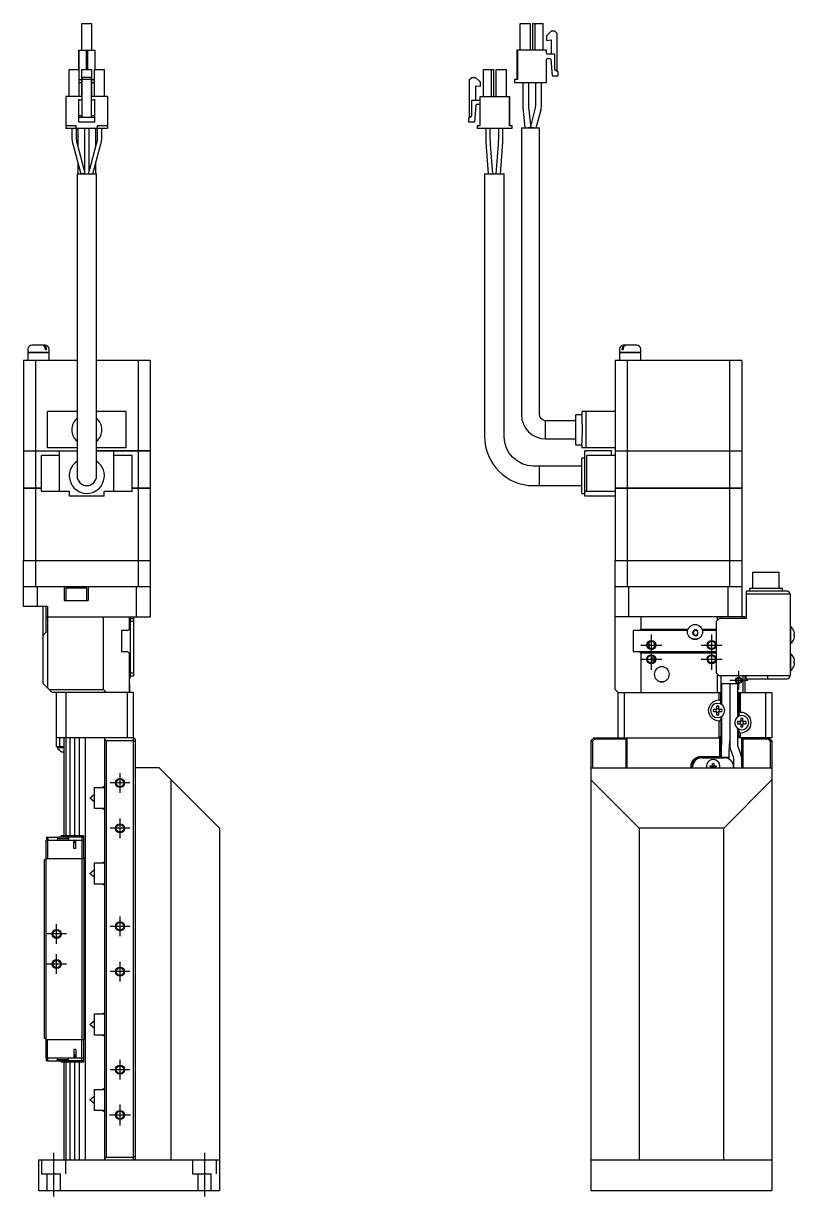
# Model space of a CAD drawing. Extents: x 0 to 561, y -8 to 550.
# Drawn here: x 305 to 560.5, y 84.8 to 473.4 of the extents above; entities that cross this region are included whole.
import ezdxf

# ---------------------------------------------------------------- set-up
doc = ezdxf.new("R2010")
doc.units = 0
doc.header["$LTSCALE"] = 0.5
doc.linetypes.add('CENTER', pattern=[50.8, 31.75, -6.35, 6.35, -6.35])
doc.linetypes.add('DASHED', pattern=[19.05, 12.7, -6.35])
for name, color, linetype in [('MSM_CENTER', 1, 'CENTER'), ('MSM_CONTINUOUS', 7, 'CONTINUOUS'), ('MSM_DASHED', 4, 'DASHED'), ('MSM_NARROW', 5, 'CONTINUOUS')]:
    doc.layers.add(name, color=color, linetype=linetype)

msp = doc.modelspace()

# ---------------------------------------------------------------- linework, layer by layer
at = {"layer": 'MSM_CENTER'}
for p, q in [((513.06, 271.04), (513.06, 259.34)), ((533.06, 271.04), (533.06, 259.34)), ((509.56, 267.54), (516.56, 267.54)), ((529.56, 267.54), (536.56, 267.54)), ((509.56, 262.84), (516.56, 262.84)), ((529.56, 262.84), (536.56, 262.84)), ((542.06, 252.84), (542.06, 258.84)), ((539.06, 255.84), (545.06, 255.84)), ((340.27, 221.84), (333.77, 221.84)), ((337.02, 218.59), (337.02, 225.09)), ((337.02, 203.59), (337.02, 210.09)), ((340.27, 206.84), (333.77, 206.84)), ((316.02, 168.59), (316.02, 175.09)), ((337.02, 171.09), (337.02, 177.59)), ((319.27, 171.84), (312.77, 171.84)), ((340.27, 174.34), (333.77, 174.34)), ((316.02, 158.59), (316.02, 165.09)), ((319.27, 161.84), (312.77, 161.84)), ((340.27, 159.34), (333.77, 159.34)), ((337.02, 156.09), (337.02, 162.59)), ((337.02, 123.59), (337.02, 130.09)), ((340.27, 126.84), (333.77, 126.84)), ((337.02, 108.34), (337.02, 115.34)), ((340.52, 111.84), (333.52, 111.84)), ((315.02, 99.34), (315.02, 84.84)), ((365.02, 99.34), (365.02, 84.84))]:
    msp.add_line(p, q, dxfattribs=at)
at = {"layer": 'MSM_CONTINUOUS'}
for p, q in [((324.32, 464.54), (324.32, 473.44)), ((324.32, 473.44), (327.72, 473.44)), ((324.32, 464.54), (324.32, 473.44)), ((324.32, 464.54), (324.32, 473.44)), ((327.72, 464.54), (327.72, 473.44)), ((469.66, 464.54), (469.66, 473.44)), ((469.66, 473.44), (473.06, 473.44)), ((469.66, 464.54), (469.66, 473.44)), ((473.06, 464.54), (473.06, 473.44)), ((473.86, 464.54), (473.86, 473.44)), ((473.86, 473.44), (477.26, 473.44)), ((473.86, 464.54), (473.86, 473.44)), ((474.61, 464.54), (474.61, 473.44)), ((477.26, 464.54), (477.26, 473.44)), ((479.86, 470.84), (478.36, 469.34)), ((479.86, 470.84), (478.36, 469.34)), ((481.16, 470.84), (479.86, 470.84)), ((481.86, 470.14), (481.16, 470.84)), ((478.36, 469.34), (478.36, 467.84)), ((478.36, 469.34), (478.36, 467.84)), ((478.36, 467.84), (479.86, 467.97)), ((479.86, 467.97), (479.86, 463.29)), ((479.86, 467.97), (479.86, 463.29)), ((481.86, 457.54), (481.86, 470.14)), ((323.32, 464.54), (323.32, 458.19)), ((323.32, 463.59), (323.32, 464.54)), ((323.32, 464.54), (323.32, 464.54)), ((323.32, 464.54), (328.72, 464.54)), ((323.32, 463.29), (323.32, 463.59)), ((323.32, 458.19), (323.32, 463.29)), ((325.77, 464.54), (325.77, 458.19)), ((326.27, 464.54), (326.27, 458.19)), ((328.72, 464.54), (328.72, 458.19)), ((468.76, 464.54), (468.51, 464.54)), ((468.51, 464.54), (468.51, 454.84)), ((468.76, 464.54), (468.76, 454.84)), ((478.36, 464.54), (468.76, 464.54)), ((468.76, 464.54), (468.76, 454.84)), ((478.36, 463.59), (478.36, 464.54)), ((481.16, 463.29), (478.66, 463.29)), ((481.16, 458.04), (481.16, 463.29)), ((323.32, 461.49), (323.32, 461.79)), ((323.32, 461.79), (323.32, 461.61)), ((323.32, 461.61), (323.32, 458.19)), ((323.32, 458.19), (323.32, 461.49)), ((478.36, 453.84), (478.36, 461.49)), ((478.66, 461.79), (479.56, 461.79)), ((479.76, 461.61), (480.24, 456.04)), ((479.76, 461.61), (479.86, 460.45)), ((479.76, 461.61), (480.24, 456.04)), ((479.76, 461.61), (479.86, 460.45)), ((479.86, 460.45), (479.86, 460.46)), ((320.12, 449.29), (320.12, 458.19)), ((320.12, 458.19), (323.52, 458.19)), ((323.52, 449.29), (323.52, 458.19)), ((323.52, 454.84), (324.32, 454.84)), ((324.32, 458.19), (327.72, 458.19)), ((324.32, 449.29), (324.32, 458.19)), ((324.52, 442.29), (324.52, 455.59)), ((327.52, 455.59), (324.52, 455.59)), ((327.52, 454.89), (324.52, 454.89)), ((327.52, 442.29), (327.52, 455.59)), ((327.72, 449.29), (327.72, 458.19)), ((327.72, 454.84), (328.52, 454.84)), ((328.52, 458.19), (331.92, 458.19)), ((328.52, 449.29), (328.52, 458.19)), ((331.92, 449.29), (331.92, 458.19)), ((452.86, 454.89), (453.56, 455.59)), ((452.86, 442.29), (452.86, 454.89)), ((453.56, 455.59), (454.86, 455.59)), ((454.86, 455.59), (456.36, 454.09)), ((457.46, 449.29), (457.46, 458.19)), ((457.46, 458.19), (460.86, 458.19)), ((460.11, 449.29), (460.11, 458.19)), ((460.86, 449.29), (460.86, 458.19)), ((461.66, 449.29), (461.66, 458.19)), ((461.66, 458.19), (465.06, 458.19)), ((465.06, 449.29), (465.06, 458.19)), ((467.76, 454.84), (467.76, 453.84)), ((468.76, 454.84), (467.76, 454.84)), ((467.76, 454.84), (467.76, 453.84)), ((480.24, 456.04), (482.16, 456.04)), ((481.86, 457.54), (481.16, 458.04)), ((482.16, 457.54), (481.86, 457.54)), ((482.16, 456.04), (482.16, 457.54)), ((323.52, 453.84), (324.32, 453.84)), ((327.72, 453.84), (328.52, 453.84)), ((456.36, 452.59), (454.86, 452.72)), ((454.86, 452.72), (454.86, 448.04)), ((456.36, 454.09), (456.36, 452.59)), ((467.76, 453.84), (478.36, 453.84)), ((470.53, 453.84), (470.53, 445.94)), ((472.53, 445.94), (472.53, 453.84)), ((474.73, 453.84), (474.73, 446.48)), ((476.73, 446.48), (476.73, 453.84)), ((324.52, 449.29), (319.12, 449.29)), ((319.12, 449.29), (319.12, 438.59)), ((323.32, 440.79), (323.32, 448.34)), ((324.52, 448.04), (323.32, 448.04)), ((332.92, 449.29), (327.52, 449.29)), ((328.72, 448.04), (327.52, 448.04)), ((328.72, 440.79), (328.72, 448.34)), ((332.92, 449.29), (332.92, 438.59)), ((453.56, 442.79), (453.56, 448.04)), ((453.56, 448.04), (456.06, 448.04)), ((456.36, 439.59), (456.36, 449.29)), ((456.36, 449.29), (466.21, 449.29)), ((465.96, 449.29), (465.96, 439.59)), ((466.21, 439.59), (466.21, 449.29)), ((454.96, 446.36), (454.47, 440.79)), ((456.06, 446.54), (455.16, 446.54)), ((470.53, 445.94), (470.55, 445.65)), ((470.55, 445.65), (471.2, 438.84)), ((472.54, 445.84), (472.53, 445.94)), ((473.12, 439.79), (472.54, 445.84)), ((474.6, 445.47), (473.12, 439.79)), ((474.73, 446.48), (474.6, 445.47)), ((474.94, 438.84), (476.54, 444.97)), ((476.54, 444.97), (476.73, 446.48)), ((319.12, 439.59), (322.52, 439.59)), ((322.52, 438.59), (322.52, 439.59)), ((324.52, 442.79), (323.32, 442.79)), ((328.72, 442.29), (323.32, 442.29)), ((328.72, 440.79), (323.32, 440.79)), ((328.72, 442.79), (327.52, 442.79)), ((329.52, 438.59), (329.52, 439.59)), ((329.52, 439.59), (332.92, 439.59)), ((452.56, 440.79), (452.56, 442.29)), ((452.56, 442.29), (452.86, 442.29)), ((454.47, 440.79), (452.56, 440.79)), ((452.86, 442.29), (453.56, 442.79)), ((455.36, 439.59), (455.36, 438.59)), ((455.36, 439.59), (456.36, 439.59)), ((465.96, 439.59), (466.96, 439.59)), ((466.96, 438.59), (466.96, 439.59)), ((473.12, 439.79), (473.06, 439.06)), ((332.92, 438.59), (319.12, 438.59)), ((321.07, 438.59), (321.07, 435.96)), ((322.57, 435.96), (322.57, 438.59)), ((323.02, 438.59), (323.02, 433.01)), ((325.27, 438.59), (325.27, 423.59)), ((326.77, 424.62), (326.77, 438.59)), ((329.02, 433.01), (329.02, 438.59)), ((329.47, 438.59), (329.47, 435.96)), ((330.97, 435.96), (330.97, 438.59)), ((466.96, 438.59), (455.36, 438.59)), ((458.23, 438.59), (458.23, 434.96)), ((459.73, 435.96), (459.73, 438.59)), ((459.83, 433.33), (459.73, 435.96)), ((462.43, 435.96), (462.33, 433.33)), ((462.43, 438.59), (462.43, 435.96)), ((463.93, 434.99), (463.93, 438.59)), ((470.06, 438.84), (476.06, 438.84)), ((470.06, 438.84), (470.06, 343.84)), ((473.2, 438.93), (472.21, 438.84)), ((473.91, 438.84), (473.06, 439.06)), ((473.06, 439.06), (473.19, 439.02)), ((473.19, 439.02), (473.06, 439.06)), ((473.19, 439.02), (473.91, 438.84)), ((473.2, 438.93), (473.19, 439.02)), ((476.06, 343.84), (476.06, 438.84)), ((321.45, 433.07), (324, 423.59)), ((325.27, 424.62), (322.9, 433.46)), ((329.15, 433.47), (326.77, 424.62)), ((328.05, 423.59), (330.59, 433.08)), ((329.2, 433.69), (329.14, 433.46)), ((458.26, 434.16), (459.06, 423.59)), ((460.56, 423.64), (459.83, 433.33)), ((462.33, 433.33), (461.56, 423.65)), ((463.06, 423.59), (463.9, 434.13)), ((322.77, 423.59), (322.77, 323.59)), ((322.77, 423.59), (329.27, 423.59)), ((323.02, 427.22), (323.02, 423.59)), ((326.66, 423.72), (326.77, 424.62)), ((326.77, 423.59), (326.77, 423.68)), ((329.02, 423.59), (329.02, 427.22)), ((329.27, 323.59), (329.27, 423.59)), ((457.81, 423.59), (464.31, 423.59)), ((457.81, 423.59), (457.81, 336.59)), ((460.56, 423.64), (460.53, 423.59)), ((464.31, 336.59), (464.31, 423.59)), ((306.52, 365.54), (306.52, 364.39)), ((312.22, 366.84), (307.82, 366.84)), ((312.32, 365.34), (312.32, 365.54)), ((312.67, 365.34), (312.32, 365.34)), ((312.67, 365.34), (312.67, 365.54)), ((313.52, 364.39), (313.52, 365.54)), ((502.56, 365.54), (502.56, 364.39)), ((503.41, 365.34), (503.41, 365.54)), ((503.77, 365.34), (503.41, 365.34)), ((503.77, 365.34), (503.77, 365.54)), ((508.26, 366.84), (503.86, 366.84)), ((509.56, 364.39), (509.56, 365.54)), ((305.02, 361.84), (305.02, 331.89)), ((322.77, 361.84), (305.02, 361.84)), ((313.52, 364.39), (306.52, 364.39)), ((313.52, 364.34), (306.52, 364.34)), ((306.52, 364.34), (306.52, 361.84)), ((306.57, 364.39), (306.57, 364.34)), ((309.05, 361.84), (309.05, 331.89)), ((313.47, 364.34), (313.47, 364.39)), ((313.52, 361.84), (313.52, 364.34)), ((347.02, 361.84), (329.27, 361.84)), ((342.99, 361.84), (342.99, 331.89)), ((347.02, 361.84), (347.02, 331.89)), ((501.06, 361.84), (501.06, 331.89)), ((543.06, 361.84), (501.06, 361.84)), ((509.56, 364.39), (502.56, 364.39)), ((509.56, 364.34), (502.56, 364.34)), ((502.56, 364.34), (502.56, 361.84)), ((502.61, 364.39), (502.61, 364.34)), ((505.09, 361.84), (505.09, 331.89)), ((509.51, 364.34), (509.51, 364.39)), ((509.56, 361.84), (509.56, 364.34)), ((539.03, 361.84), (539.03, 331.89)), ((543.06, 361.84), (543.06, 331.89)), ((322.77, 344.84), (313.02, 344.84)), ((313.02, 332.84), (313.02, 344.84)), ((339.02, 344.84), (329.27, 344.84)), ((339.02, 332.84), (339.02, 344.84)), ((488.06, 333.84), (488.06, 343.84)), ((490.06, 343.84), (488.06, 343.84)), ((501.06, 344.84), (490.06, 344.84)), ((490.06, 344.84), (490.06, 343.84)), ((491.49, 332.84), (491.49, 344.84)), ((478.06, 335.84), (478.06, 341.84)), ((488.06, 341.84), (478.06, 341.84)), ((478.06, 335.84), (488.06, 335.84)), ((305.02, 331.89), (322.77, 331.89)), ((305.02, 331.84), (305.02, 319.59)), ((305.02, 331.84), (322.77, 331.84)), ((305.07, 331.89), (305.07, 331.84)), ((309.05, 331.84), (309.05, 319.59)), ((309.31, 331.89), (309.31, 331.84)), ((311.02, 318.34), (311.02, 330.34)), ((317.02, 330.34), (311.02, 330.34)), ((322.77, 332.84), (313.02, 332.84)), ((317.02, 318.34), (317.02, 331.84)), ((339.02, 332.84), (329.27, 332.84)), ((329.27, 331.89), (347.02, 331.89)), ((347.02, 331.84), (329.27, 331.84)), ((335.02, 318.34), (335.02, 331.84)), ((341.02, 330.34), (335.02, 330.34)), ((341.02, 318.34), (341.02, 330.34)), ((342.74, 331.89), (342.74, 331.84)), ((342.99, 331.84), (342.99, 319.59)), ((346.97, 331.89), (346.97, 331.84)), ((347.02, 331.84), (347.02, 319.59)), ((488.06, 333.84), (490.06, 333.84)), ((490.06, 333.84), (490.06, 332.84)), ((501.06, 332.84), (490.06, 332.84)), ((499.86, 331.84), (491.06, 331.84)), ((491.06, 316.84), (491.06, 331.84)), ((491.66, 318.34), (491.66, 330.34)), ((501.06, 330.34), (491.66, 330.34)), ((499.86, 330.34), (499.86, 331.84)), ((501.06, 331.89), (543.06, 331.89)), ((501.06, 331.84), (543.06, 331.84)), ((501.06, 331.84), (501.06, 295.59)), ((501.11, 331.89), (501.11, 331.84)), ((505.09, 331.84), (505.09, 319.59)), ((505.34, 331.89), (505.34, 331.84)), ((538.77, 331.89), (538.77, 331.84)), ((539.03, 331.84), (539.03, 319.59)), ((543.01, 331.89), (543.01, 331.84)), ((543.06, 331.84), (543.06, 319.59)), ((490.06, 326.84), (474.06, 326.84)), ((476.06, 320.34), (476.06, 326.84)), ((490.06, 317.77), (490.06, 329.41)), ((491.06, 329.41), (490.06, 329.41)), ((305.02, 319.59), (311.02, 319.59)), ((305.02, 319.54), (305.02, 295.59)), ((305.02, 319.54), (311.02, 319.54)), ((305.07, 319.59), (305.07, 319.54)), ((309.05, 319.54), (309.05, 295.59)), ((309.31, 319.59), (309.31, 319.54)), ((341.02, 319.59), (347.02, 319.59)), ((341.02, 319.54), (347.02, 319.54)), ((342.74, 319.59), (342.74, 319.54)), ((342.99, 319.54), (342.99, 295.59)), ((346.97, 319.59), (346.97, 319.54)), ((347.02, 319.54), (347.02, 295.59)), ((474.06, 320.34), (490.06, 320.34)), ((501.06, 319.59), (543.06, 319.59)), ((501.06, 319.54), (543.06, 319.54)), ((501.11, 319.59), (501.11, 319.54)), ((505.09, 319.54), (505.09, 295.59)), ((505.34, 319.59), (505.34, 319.54)), ((538.77, 319.59), (538.77, 319.54)), ((539.03, 319.54), (539.03, 295.59)), ((543.01, 319.59), (543.01, 319.54)), ((543.06, 319.54), (543.06, 295.59)), ((320.24, 318.34), (311.02, 318.34)), ((320.24, 316.84), (320.24, 318.34)), ((331.8, 316.84), (320.24, 316.84)), ((341.02, 318.34), (331.8, 318.34)), ((331.8, 316.84), (331.8, 318.34)), ((490.06, 317.77), (491.06, 317.77)), ((501.06, 318.34), (491.06, 318.34)), ((501.06, 316.84), (491.06, 316.84)), ((305.02, 295.59), (347.02, 295.59)), ((305.02, 295.54), (347.02, 295.54)), ((305.02, 280.34), (305.02, 295.54)), ((305.07, 295.59), (305.07, 295.54)), ((309.05, 295.54), (309.05, 286.84)), ((309.31, 295.59), (309.31, 295.54)), ((342.74, 295.59), (342.74, 295.54)), ((342.99, 295.54), (342.99, 286.84)), ((346.97, 295.59), (346.97, 295.54)), ((347.02, 295.54), (347.02, 276.84)), ((501.06, 295.59), (543.06, 295.59)), ((501.06, 295.54), (543.06, 295.54)), ((501.06, 252.84), (501.06, 295.54)), ((501.11, 295.59), (501.11, 295.54)), ((505.09, 295.54), (505.09, 286.84)), ((505.34, 295.59), (505.34, 295.54)), ((538.77, 295.59), (538.77, 295.54)), ((539.03, 295.54), (539.03, 286.84)), ((543.01, 295.59), (543.01, 295.54)), ((543.06, 295.54), (543.06, 276.84)), ((546.63, 291.64), (555.48, 291.64)), ((546.63, 291.64), (546.63, 286.34)), ((555.48, 286.34), (555.48, 291.64)), ((347.02, 286.84), (305.02, 286.84)), ((309.52, 286.84), (309.52, 280.34)), ((318.52, 286.84), (318.52, 282.34)), ((326.02, 286.34), (319.02, 286.34)), ((319.02, 286.34), (319.02, 282.34)), ((326.02, 282.34), (326.02, 286.34)), ((326.52, 286.84), (326.52, 282.34)), ((342.52, 276.84), (342.52, 286.84)), ((543.06, 286.84), (501.06, 286.84)), ((505.56, 286.84), (505.56, 276.84)), ((538.56, 276.84), (538.56, 286.84)), ((544.56, 285.34), (544.56, 276.34)), ((558.06, 285.34), (544.56, 285.34)), ((559.06, 284.34), (544.56, 284.34)), ((545.56, 286.34), (556.56, 286.34)), ((545.56, 286.34), (545.56, 285.34)), ((556.56, 285.34), (556.56, 286.34)), ((559.06, 284.34), (559.06, 257.34)), ((313.02, 280.34), (305.02, 280.34)), ((311.52, 254.84), (311.52, 280.34)), ((312.52, 271.84), (312.52, 280.34)), ((313.02, 280.34), (313.02, 253.34)), ((318.52, 282.34), (326.52, 282.34)), ((312.52, 276.84), (347.02, 276.84)), ((331.52, 252.84), (331.52, 276.84)), ((340.02, 276.84), (340.02, 272.84)), ((340.52, 257.34), (340.52, 276.84)), ((340.52, 276.34), (341.52, 276.34)), ((341.52, 276.84), (341.52, 257.34)), ((544.06, 276.84), (501.06, 276.84)), ((509.56, 276.84), (509.56, 272.84)), ((535.56, 276.34), (534.56, 275.34)), ((535.06, 275.84), (535.06, 276.84)), ((544.56, 276.34), (535.56, 276.34)), ((536.06, 276.84), (536.06, 276.34)), ((543.56, 276.34), (543.56, 276.84)), ((544.06, 276.84), (544.06, 276.34)), ((337.52, 272.34), (337.52, 265.34)), ((339.52, 272.34), (337.52, 272.34)), ((339.52, 272.34), (340.02, 272.84)), ((341.52, 275.34), (340.52, 275.34)), ((507.06, 272.34), (507.06, 265.34)), ((525.11, 272.34), (507.06, 272.34)), ((509.06, 272.34), (509.56, 272.84)), ((509.56, 272.84), (525.27, 272.84)), ((529.85, 272.84), (534.56, 272.84)), ((534.56, 272.34), (530.01, 272.34)), ((534.56, 275.34), (534.56, 258.34)), ((559.22, 273.69), (559.06, 273.69)), ((559.22, 273.69), (559.22, 267.99)), ((311.52, 270.84), (312.52, 271.84)), ((514.06, 268.25), (514.06, 266.84)), ((526.47, 269.59), (528.65, 269.59)), ((560.36, 271.99), (560.37, 272)), ((560.36, 271.1), (560.54, 271.1)), ((560.36, 270.58), (560.36, 271.1)), ((560.54, 270.58), (560.36, 270.58)), ((560.37, 269.68), (560.36, 269.68)), ((337.52, 265.34), (339.52, 265.34)), ((340.02, 264.84), (339.52, 265.34)), ((340.02, 264.84), (340.02, 251.84)), ((507.06, 265.34), (534.56, 265.34)), ((509.56, 264.84), (509.06, 265.34)), ((509.56, 264.84), (509.56, 251.84)), ((534.56, 264.84), (509.56, 264.84)), ((514.07, 266.84), (514.06, 266.84)), ((559.06, 267.99), (559.22, 267.99)), ((559.22, 264.69), (559.06, 264.69)), ((559.22, 264.69), (559.22, 258.99)), ((514.06, 262.94), (514.28, 262.94)), ((514.06, 262.94), (514.06, 262.12)), ((560.36, 262.99), (560.37, 263)), ((560.36, 262.1), (560.54, 262.1)), ((560.36, 261.58), (560.36, 262.1)), ((560.54, 261.58), (560.36, 261.58)), ((560.37, 260.68), (560.36, 260.68)), ((340.02, 257.34), (341.52, 257.34)), ((340.32, 257.34), (340.32, 256.34)), ((340.52, 258.34), (341.52, 258.34)), ((534.56, 258.34), (535.56, 257.34)), ((535.06, 251.84), (535.06, 257.84)), ((559.06, 257.34), (535.56, 257.34)), ((536.06, 257.34), (536.06, 251.84)), ((543.56, 251.84), (543.56, 257.34)), ((544.06, 257.34), (544.06, 251.84)), ((544.56, 256.34), (544.56, 257.34)), ((551.56, 257.34), (551.56, 256.34)), ((559.06, 258.99), (559.22, 258.99)), ((314.52, 251.84), (311.52, 254.84)), ((313.52, 252.84), (331.52, 252.84)), ((331.52, 252.84), (332.52, 251.84)), ((340.32, 256.34), (340.02, 256.34)), ((340.02, 254.84), (340.22, 254.84)), ((340.22, 251.84), (340.22, 254.84)), ((501.06, 252.84), (502.06, 251.84)), ((515.86, 255.44), (517.26, 255.44)), ((536.36, 254.84), (541.76, 254.84)), ((536.36, 254.84), (536.36, 247.8)), ((539.06, 254.84), (539.06, 234.34)), ((541.76, 243.8), (541.76, 254.84)), ((544.56, 256.34), (558.06, 256.34)), ((341.52, 251.84), (314.52, 251.84)), ((316.02, 233.84), (316.02, 251.84)), ((319.02, 251.84), (319.02, 236.84)), ((339.52, 236.84), (339.52, 251.84)), ((341.52, 235.84), (341.52, 251.84)), ((502.06, 236.84), (502.06, 251.84)), ((502.06, 251.84), (536.36, 251.84)), ((504.06, 251.84), (504.06, 236.84)), ((535.56, 249.34), (535.56, 251.84)), ((536.06, 251.34), (535.56, 251.84)), ((536.06, 248.8), (535.56, 249.34)), ((536.06, 248.03), (536.06, 251.34)), ((541.76, 251.84), (553.06, 251.84)), ((542.56, 251.84), (542.06, 251.34)), ((542.06, 251.34), (542.06, 244.03)), ((542.56, 251.84), (542.56, 245.34)), ((551.06, 236.84), (551.06, 251.84)), ((553.06, 251.84), (553.06, 236.84)), ((534.69, 246.21), (533.66, 246.21)), ((533.66, 245.47), (534.69, 245.47)), ((534.69, 247.24), (534.69, 246.21)), ((534.69, 245.47), (534.69, 244.44)), ((535.43, 246.21), (535.43, 247.24)), ((536.46, 246.21), (535.43, 246.21)), ((535.43, 244.44), (535.43, 245.47)), ((535.43, 245.47), (536.46, 245.47)), ((542.56, 245.34), (542.06, 244.8)), ((535.56, 242.34), (536.06, 242.88)), ((535.56, 236.84), (535.56, 242.34)), ((536.06, 243.65), (536.06, 237.34)), ((536.36, 243.88), (536.36, 235.82)), ((542.69, 242.21), (541.66, 242.21)), ((541.66, 241.47), (542.69, 241.47)), ((542.69, 243.24), (542.69, 242.21)), ((542.69, 241.47), (542.69, 240.44)), ((543.43, 242.21), (543.43, 243.24)), ((544.46, 242.21), (543.43, 242.21)), ((543.43, 240.44), (543.43, 241.47)), ((543.43, 241.47), (544.46, 241.47)), ((535.56, 236.84), (536.06, 237.34)), ((541.76, 234.34), (541.76, 239.88)), ((542.06, 237.34), (542.06, 239.65)), ((542.06, 238.88), (542.56, 238.34)), ((542.06, 237.34), (542.56, 236.84)), ((542.56, 238.34), (542.56, 236.84)), ((341.52, 236.84), (316.02, 236.84)), ((318.52, 233.84), (316.02, 233.84)), ((316.17, 233.84), (316.17, 233.59)), ((316.17, 233.59), (318.52, 233.59)), ((317.02, 236.84), (317.02, 233.84)), ((318.52, 204.34), (318.52, 236.84)), ((319.03, 236.84), (319.03, 204.34)), ((320.41, 236.84), (320.41, 204.34)), ((322.02, 204.34), (322.02, 236.84)), ((323.63, 204.34), (323.63, 236.84)), ((325.52, 236.84), (325.52, 96.84)), ((332.02, 96.84), (332.02, 236.84)), ((332.52, 235.84), (332.02, 236.34)), ((332.52, 97.84), (332.52, 235.84)), ((341.52, 235.84), (332.52, 235.84)), ((342.02, 236.34), (341.52, 236.84)), ((341.52, 97.84), (341.52, 235.84)), ((342.02, 236.34), (342.02, 96.84)), ((493.06, 235.84), (494.06, 236.84)), ((493.06, 235.84), (493.06, 86.84)), ((493.06, 235.84), (493.06, 235.84)), ((494.27, 236.34), (493.56, 235.64)), ((493.56, 235.64), (493.56, 226.84)), ((494.27, 236.34), (494.06, 236.84)), ((494.06, 236.84), (536.36, 236.84)), ((504.76, 236.34), (494.27, 236.34)), ((505.06, 236.64), (504.76, 236.34)), ((504.76, 226.84), (504.76, 236.34)), ((535.76, 236.64), (505.06, 236.64)), ((505.06, 226.84), (505.06, 236.64)), ((535.76, 236.64), (535.96, 236.84)), ((535.76, 230.96), (535.76, 236.64)), ((536.06, 236.84), (536.06, 230.14)), ((536.26, 234.09), (536.19, 232.36)), ((536.3, 234.39), (536.26, 234.09)), ((536.36, 235.82), (536.3, 234.39)), ((538.89, 232.36), (538.95, 233.79)), ((538.95, 233.79), (538.98, 234.08)), ((538.98, 234.08), (539.06, 235.82)), ((553.06, 236.84), (541.76, 236.84)), ((541.84, 233.84), (541.76, 234.34)), ((542.83, 231.03), (541.84, 233.84)), ((543.06, 226.84), (543.06, 236.84)), ((543.06, 236.64), (543.36, 236.34)), ((551.85, 236.34), (543.36, 236.34)), ((543.36, 236.34), (543.36, 226.84)), ((552.06, 236.84), (551.85, 236.34)), ((552.55, 235.64), (551.85, 236.34)), ((552.06, 236.84), (553.05, 235.84)), ((552.55, 226.84), (552.55, 235.64)), ((553.05, 235.84), (553.06, 235.84)), ((553.06, 235.84), (553.06, 86.84)), ((317.69, 232.19), (318.52, 232.19)), ((529.56, 230.64), (535.43, 230.64)), ((535.56, 230.34), (529.56, 230.34)), ((529.76, 230.14), (537.36, 230.14)), ((535.43, 230.64), (535.76, 230.96)), ((535.43, 230.64), (535.56, 230.34)), ((536.06, 230.84), (535.56, 230.34)), ((535.76, 230.96), (536.06, 230.84)), ((536.19, 232.36), (536.19, 230.14)), ((536.19, 230.34), (538.89, 230.34)), ((538.89, 229.72), (538.89, 232.36)), ((539.29, 232.95), (540.28, 230.14)), ((540.28, 230.14), (540.36, 229.64)), ((540.36, 229.64), (540.36, 226.84)), ((350.02, 226.84), (342.02, 226.84)), ((354.02, 222.84), (350.02, 226.84)), ((493.06, 226.84), (553.06, 226.84)), ((526.26, 226.84), (526.26, 227.34)), ((526.56, 227.34), (526.56, 226.84)), ((526.76, 226.84), (526.76, 227.14)), ((532.58, 227.17), (532.59, 227.53)), ((533.38, 227.16), (532.58, 227.17)), ((532.59, 227.53), (533.38, 227.52)), ((533.36, 227.16), (533.36, 227.52)), ((533.37, 226.84), (533.38, 227.16)), ((533.38, 227.52), (533.39, 228.31)), ((533.38, 227.54), (533.74, 227.53)), ((533.74, 227.14), (533.38, 227.14)), ((533.39, 228.31), (533.75, 228.31)), ((533.74, 227.16), (533.73, 226.84)), ((533.75, 228.31), (533.74, 227.52)), ((533.74, 227.52), (534.53, 227.51)), ((534.53, 227.15), (533.74, 227.16)), ((533.76, 227.52), (533.75, 227.16)), ((534.53, 227.51), (534.53, 227.15)), ((354.02, 96.84), (354.02, 222.84)), ((370.02, 206.84), (354.02, 222.84)), ((509.06, 206.84), (493.06, 222.84)), ((553.06, 222.84), (537.06, 206.84)), ((327.02, 216.84), (328.52, 218.16)), ((328.52, 213.34), (328.52, 220.34)), ((328.52, 220.34), (332.02, 220.34)), ((331.15, 220.34), (331.9, 220.74)), ((331.9, 220.74), (332.02, 220.58)), ((328.52, 215.52), (327.02, 216.84)), ((332.02, 213.34), (328.52, 213.34)), ((331.9, 212.94), (331.15, 213.34)), ((332.02, 213.1), (331.9, 212.94)), ((370.02, 206.84), (370.02, 86.84)), ((537.06, 206.84), (509.06, 206.84)), ((509.06, 206.84), (509.06, 96.84)), ((537.06, 96.84), (537.06, 206.84)), ((312.52, 130.84), (312.52, 202.84)), ((312.52, 202.84), (324.92, 202.84)), ((312.62, 203.84), (312.62, 202.84)), ((312.62, 203.84), (316.62, 203.84)), ((313.02, 202.84), (313.02, 196.84)), ((313.12, 203.84), (313.12, 202.84)), ((316.32, 203.84), (316.32, 202.84)), ((316.32, 203.44), (319.92, 203.44)), ((316.62, 203.94), (316.62, 203.44)), ((319.62, 203.94), (316.62, 203.94)), ((317.35, 203.94), (317.59, 204.34)), ((324.92, 204.34), (317.59, 204.34)), ((319.62, 203.44), (319.62, 203.94)), ((324.92, 203.84), (319.62, 203.84)), ((319.92, 203.84), (319.92, 202.84)), ((321.67, 200.14), (321.67, 202.84)), ((322.02, 202.04), (322.02, 202.84)), ((322.37, 200.14), (322.37, 202.84)), ((324.42, 203.84), (324.42, 196.84)), ((324.92, 204.34), (324.92, 196.84)), ((322.37, 202.04), (321.67, 202.04)), ((322.37, 200.14), (321.67, 200.14)), ((312.02, 196.34), (312.52, 196.84)), ((312.02, 137.34), (312.02, 196.34)), ((312.52, 196.84), (325.02, 196.84)), ((324.52, 136.84), (324.52, 196.84)), ((325.02, 196.84), (325.02, 136.84)), ((328.52, 188.34), (328.52, 195.34)), ((328.52, 195.34), (332.02, 195.34)), ((331.15, 195.34), (331.9, 195.74)), ((331.9, 195.74), (332.02, 195.58)), ((327.02, 191.84), (328.52, 193.16)), ((328.52, 190.52), (327.02, 191.84)), ((332.02, 188.34), (328.52, 188.34)), ((331.9, 187.94), (331.15, 188.34)), ((332.02, 188.1), (331.9, 187.94)), ((328.52, 138.34), (328.52, 145.34)), ((328.52, 145.34), (332.02, 145.34)), ((331.15, 145.34), (331.9, 145.74)), ((331.9, 145.74), (332.02, 145.58)), ((327.02, 141.84), (328.52, 143.16)), ((328.52, 140.52), (327.02, 141.84)), ((312.52, 136.84), (312.02, 137.34)), ((312.52, 136.84), (325.02, 136.84)), ((313.02, 130.84), (313.02, 136.84)), ((324.42, 129.84), (324.42, 136.84)), ((324.92, 136.84), (324.92, 129.34)), ((332.02, 138.34), (328.52, 138.34)), ((331.9, 137.94), (331.15, 138.34)), ((332.02, 138.1), (331.9, 137.94)), ((321.67, 133.54), (321.67, 130.84)), ((322.37, 133.54), (321.67, 133.54)), ((322.37, 133.54), (322.37, 130.84)), ((312.52, 130.84), (324.92, 130.84)), ((312.62, 129.84), (312.62, 130.84)), ((312.62, 129.84), (316.62, 129.84)), ((313.12, 129.84), (313.12, 130.84)), ((316.32, 129.84), (316.32, 130.84)), ((316.32, 130.24), (319.92, 130.24)), ((316.62, 130.24), (316.62, 129.74)), ((316.62, 129.79), (319.62, 129.79)), ((316.62, 129.74), (317.35, 129.74)), ((317.32, 129.79), (317.59, 129.34)), ((324.92, 129.34), (317.59, 129.34)), ((318.52, 96.84), (318.52, 129.34)), ((319.03, 129.34), (319.03, 96.84)), ((319.62, 129.79), (319.62, 130.24)), ((324.92, 129.84), (319.62, 129.84)), ((319.92, 129.84), (319.92, 130.84)), ((320.41, 129.34), (320.41, 96.84)), ((322.37, 131.64), (321.67, 131.64)), ((322.02, 130.84), (322.02, 131.64)), ((322.02, 96.84), (322.02, 129.34)), ((323.63, 96.84), (323.63, 129.34)), ((331.15, 120.34), (331.9, 120.74)), ((331.9, 120.74), (332.02, 120.58)), ((327.02, 116.84), (328.52, 118.16)), ((328.52, 115.52), (327.02, 116.84)), ((328.52, 113.34), (328.52, 120.34)), ((328.52, 120.34), (332.02, 120.34)), ((332.02, 113.34), (328.52, 113.34)), ((331.9, 112.94), (331.15, 113.34)), ((332.02, 113.1), (331.9, 112.94)), ((332.02, 97.34), (332.52, 97.84)), ((332.52, 97.84), (341.52, 97.84)), ((341.52, 96.84), (341.52, 97.84)), ((341.52, 96.84), (342.02, 97.34)), ((370.02, 96.84), (310.02, 96.84)), ((310.02, 96.84), (310.02, 86.84)), ((553.06, 96.84), (493.06, 96.84)), ((310.02, 86.84), (370.02, 86.84)), ((493.06, 86.84), (553.06, 86.84))]:
    msp.add_line(p, q, dxfattribs=at)
for centre, radius in [((527.56, 271.84), 2.5), ((513.06, 267.54), 1.23), ((533.06, 267.54), 1.23), ((513.06, 262.84), 1.23), ((533.06, 262.84), 1.23), ((542.06, 255.84), 0.783), ((337.02, 221.84), 1.23), ((337.02, 206.84), 1.23), ((337.02, 174.34), 1.23), ((316.02, 171.84), 1.23), ((316.02, 161.84), 1.23), ((337.02, 159.34), 1.23), ((337.02, 126.84), 1.23), ((337.02, 111.84), 1.23)]:
    msp.add_circle(centre, radius, dxfattribs=at)
at = {"layer": 'MSM_CONTINUOUS', "extrusion": (0, 0, -1)}
for centre, radius in [((-516.56, 257.84), 2.5), ((-535.06, 245.84), 2.35), ((-543.06, 241.84), 2.35)]:
    msp.add_circle(centre, radius, dxfattribs=at)
for centre, radius, start, end in [((-478.66, 463.59), 0.3, 270, 360), ((-478.66, 461.49), 0.3, 360, 90), ((-479.56, 461.59), 0.2, 90, 175), ((-332.23, 435.96), 9.65, 345.0035, 0.008), ((-319.81, 435.96), 9.66, 179.995, 193.4337), ((-478.06, 343.84), 2, 270, 360), ((-474.06, 336.59), 9.75, 270, 360), ((-535.56, 245.84), 3.5, 270, 90), ((-542.56, 241.84), 3.5, 90, 270), ((-529.56, 227.34), 3.3, 0, 90)]:
    msp.add_arc(centre, radius, start, end, dxfattribs=at)
at = {"layer": 'MSM_CONTINUOUS'}
for centre, radius, start, end in [((479.56, 461.59), 0.2, 5, 90), ((479.56, 461.59), 0.2, 5, 90), ((456.06, 448.34), 0.3, 270, 0), ((455.16, 446.34), 0.2, 90, 175), ((456.06, 446.24), 0.3, 0, 90), ((332.23, 435.96), 11.15, 179.9911, 195.0006), ((319.86, 435.95), 11.11, 345, 0.006), ((468.98, 434.96), 10.75, 180, 184.2892), ((453.18, 434.99), 10.75, 355.452, 0), ((326.09, 418.91), 4.92, 99.6027, 108.1627), ((323.2, 429.75), 6.42, 286.122, 288.806), ((328.49, 428.65), 5.25, 249.6217, 254.351), ((461.64, 423.65), 0.0773, 180.4162, 230.9521), ((307.82, 365.54), 1.3, 90, 180), ((311.35, 366.03), 0.809, 33.6126, 87.2927), ((311.67, 365.95), 0.891, 28.7486, 85.0367), ((310.7, 365.56), 1.61, 359.2584, 34.7863), ((312.22, 365.54), 1.3, 0, 90), ((311.01, 365.56), 1.66, 359.4455, 29.7231), ((503.86, 365.54), 1.3, 90, 180), ((504.82, 365.62), 1.41, 131.3743, 182.8178), ((505.15, 365.63), 1.39, 132.8199, 183.04), ((504.36, 366.09), 0.751, 91.7681, 128.8955), ((504.71, 366.08), 0.754, 95.8166, 131.8939), ((508.26, 365.54), 1.3, 0, 90), ((326.02, 338.84), 5, 130.5416, 229.4584), ((326.02, 338.84), 5, 310.5416, 49.4584), ((478.06, 343.84), 8, 180, 270), ((430.27, 338.84), 60, 355.2198, 4.7802), ((474.06, 336.59), 16.25, 180, 270), ((326.02, 323.59), 5.82, 123.9465, 56.0535), ((326.02, 323.59), 3.25, 180, 360), ((558.06, 284.34), 1, 0, 90), ((527.89, 271.39), 1.19, 84.9334, 167.2967), ((527.87, 271.5), 0.885, 85.3399, 173.8609), ((527.71, 271.6), 0.819, 279.2683, 73.8152), ((527.88, 271.86), 0.727, 26.8285, 81.1444), ((556.86, 270.84), 3.7, 18.2573, 50.3782), ((517.56, 267.54), 5.31, 169.1281, 190.8719), ((527.9, 271.77), 1.18, 185.5296, 268.5756), ((527.87, 271.67), 0.884, 184.8814, 268.3869), ((527.88, 271.32), 0.736, 270, 333.1244), ((556.86, 270.84), 3.7, 309.6218, 341.7427), ((556.86, 270.84), 3.69, 4.0395, 18.238), ((556.86, 270.84), 3.69, 341.762, 355.9605), ((556.86, 261.84), 3.7, 18.2573, 50.3782), ((514.97, 262.84), 1.53, 140.0163, 219.9837), ((556.86, 261.84), 3.7, 309.6218, 341.7427), ((556.86, 261.84), 3.69, 4.0395, 18.238), ((556.86, 261.84), 3.69, 341.762, 355.9605), ((558.06, 257.34), 1, 270, 0), ((535.06, 245.84), 1.45, 165.2162, 194.7838), ((535.06, 245.84), 0.596, 141.6606, 218.3394), ((535.06, 245.84), 1.45, 75.2162, 104.7838), ((535.06, 245.84), 0.596, 51.6606, 128.3394), ((535.06, 245.84), 0.596, 231.6606, 308.3394), ((535.06, 245.84), 0.596, 321.6606, 38.3394), ((535.56, 245.84), 2.25, 69.1725, 84.6446), ((535.06, 245.84), 1.45, 345.2162, 14.7838), ((535.06, 245.84), 1.45, 255.2162, 284.7838), ((535.56, 245.84), 2.25, 275.3554, 290.8275), ((543.06, 241.84), 1.45, 165.2162, 194.7838), ((542.56, 241.84), 2.25, 95.3554, 110.8275), ((543.06, 241.84), 0.596, 141.6606, 218.3394), ((543.06, 241.84), 1.45, 75.2162, 104.7838), ((543.06, 241.84), 0.596, 51.6606, 128.3394), ((543.06, 241.84), 0.596, 231.6606, 308.3394), ((543.06, 241.84), 0.596, 321.6606, 38.3394), ((543.06, 241.84), 1.45, 345.2162, 14.7838), ((542.56, 241.84), 2.25, 249.1725, 264.6446), ((543.06, 241.84), 1.45, 255.2162, 284.7838), ((319.02, 235.15), 3.25, 208.7266, 245.6996), ((340.52, 237.34), 1.8, 303.5573, 303.749), ((342.07, 236.47), 0.838, 229.2496, 267.1301), ((493.51, 236.23), 0.598, 220.7576, 274.7051), ((543.29, 234.33), 4.23, 179.8454, 199.0785), ((552.6, 236.26), 0.62, 265.7919, 317.8284), ((529.56, 227.34), 3, 90, 180), ((529.76, 227.14), 3, 90, 180), ((533.56, 227.34), 2.25, 347.1604, 192.8396), ((537.36, 227.14), 3, 0, 90), ((538.83, 229.65), 4.23, 359.8454, 19.0785), ((342.06, 97.25), 0.794, 92.4308, 132.2411), ((340.52, 96.34), 1.8, 56.251, 56.4427)]:
    msp.add_arc(centre, radius, start, end, dxfattribs=at)
at = {"layer": 'MSM_DASHED'}
for p, q in [((311.02, 96.84), (311.02, 92.34)), ((319.02, 92.34), (319.02, 96.84)), ((361.02, 96.84), (361.02, 92.34)), ((369.02, 92.34), (369.02, 96.84)), ((311.02, 92.34), (319.02, 92.34)), ((312.77, 92.34), (312.77, 86.84)), ((317.27, 86.84), (317.27, 92.34)), ((361.02, 92.34), (369.02, 92.34)), ((362.77, 92.34), (362.77, 86.84)), ((367.27, 86.84), (367.27, 92.34))]:
    msp.add_line(p, q, dxfattribs=at)
at = {"layer": 'MSM_NARROW'}
for centre, radius in [((513.06, 267.54), 1.5), ((533.06, 267.54), 1.5), ((513.06, 262.84), 1.5), ((533.06, 262.84), 1.5), ((542.06, 255.84), 1), ((337.02, 221.84), 1.5), ((337.02, 206.84), 1.5), ((337.02, 174.34), 1.5), ((316.02, 171.84), 1.5), ((316.02, 161.84), 1.5), ((337.02, 159.34), 1.5), ((337.02, 126.84), 1.5), ((337.02, 111.84), 1.5)]:
    msp.add_circle(centre, radius, dxfattribs=at)

doc.saveas('drawing.dxf')
